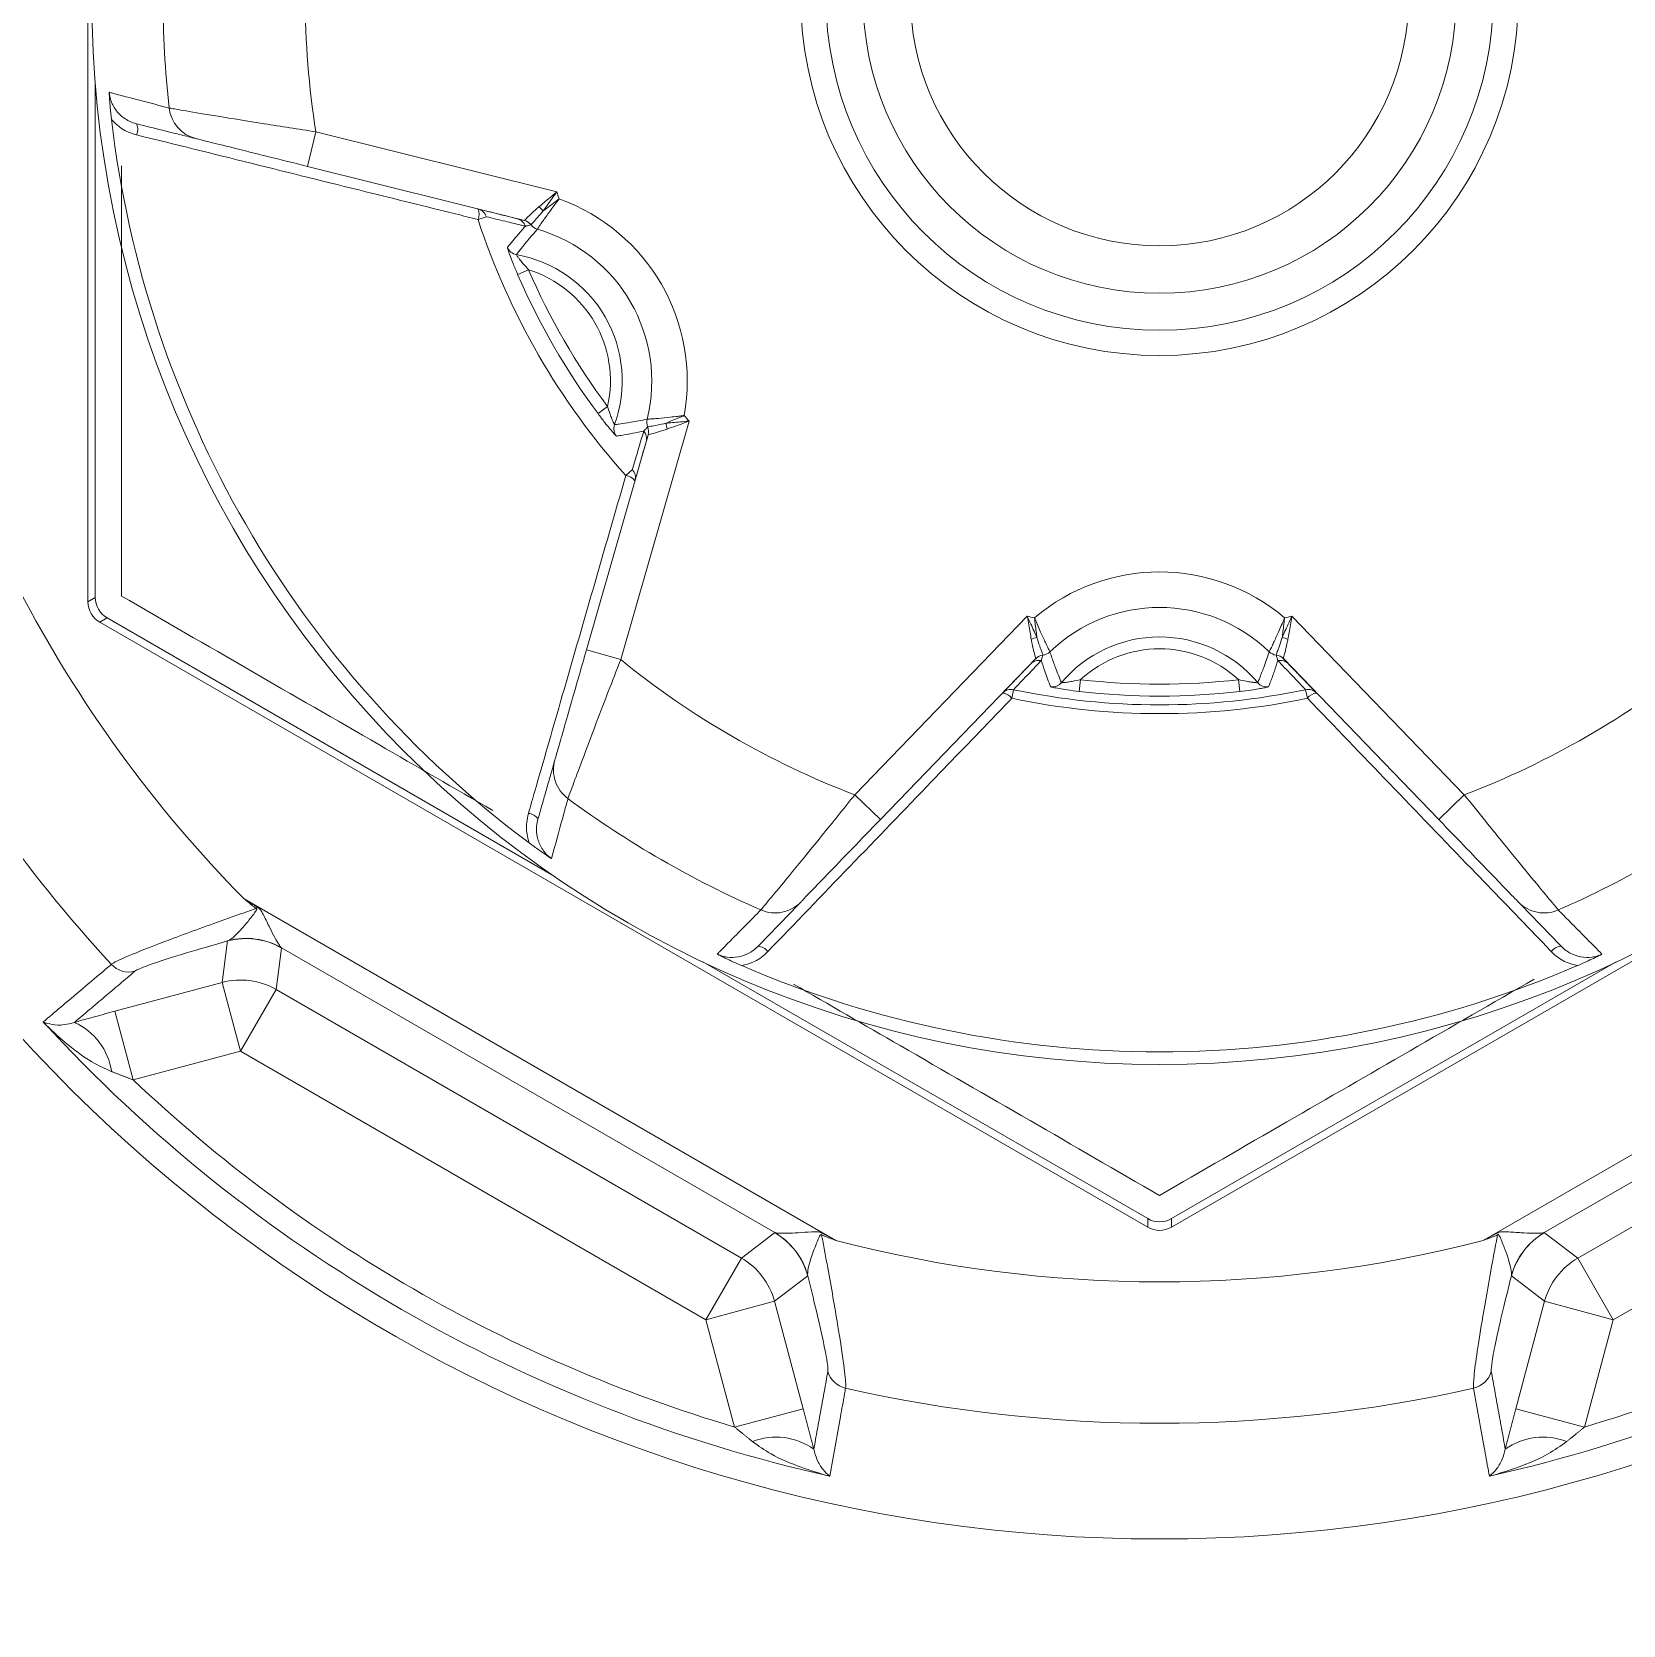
# Model space of a CAD drawing. Extents: x 16.7 to 113.1, y 4.5 to 84.5.
# Drawn here: x 106.497 to 107.168, y 34.52 to 35.192 of the extents above; entities that cross this region are included whole.
import ezdxf

# ---------------------------------------------------------------- set-up
doc = ezdxf.new("R2010")
doc.units = 0
doc.header["$MEASUREMENT"] = 0
doc.linetypes.add('SLD-SOLID', pattern=[0])
doc.layers.add('OBJECT', color=7, linetype='CONTINUOUS')

msp = doc.modelspace()

# ---------------------------------------------------------------- linework, layer by layer
at = {"layer": 'OBJECT', "linetype": 'SLD-SOLID', "lineweight": 15}
for p, q in [((106.52105, 35.46146), (106.52105, 34.9515)), ((106.52419, 35.16977), (106.52419, 34.95331)), ((106.61718, 35.14951), (106.61355, 35.13496)), ((106.61718, 35.14951), (106.71868, 35.12421)), ((106.705, 35.11216), (106.61355, 35.13496)), ((106.689, 35.11373), (106.68548, 35.11258)), ((106.70677, 35.09138), (106.70219, 35.0894)), ((106.73605, 35.03076), (106.74006, 35.03373)), ((106.77444, 35.02763), (106.7456, 34.92708)), ((106.73118, 34.93122), (106.75716, 35.02181)), ((106.75052, 35.00717), (106.74777, 35.00469)), ((106.52105, 34.9515), (106.52419, 34.95331)), ((106.52919, 34.94465), (106.52605, 34.94284)), ((106.52919, 34.94465), (106.71665, 34.83642)), ((106.84427, 34.87012), (106.91694, 34.94536)), ((107.02845, 34.94536), (107.10111, 34.87012)), ((106.52605, 34.94284), (106.96769, 34.68786)), ((106.97769, 34.68786), (107.41934, 34.94284)), ((106.7456, 34.92708), (106.73118, 34.93122)), ((106.92053, 34.92749), (106.85506, 34.8597)), ((107.09032, 34.8597), (107.02486, 34.92749)), ((106.93941, 34.91864), (106.93884, 34.91367)), ((107.00655, 34.91367), (107.00598, 34.91864)), ((106.91117, 34.91442), (106.91041, 34.9108)), ((107.03422, 34.91442), (107.03498, 34.9108)), ((106.84427, 34.87012), (106.85506, 34.8597)), ((107.10111, 34.87012), (107.09032, 34.8597)), ((106.58689, 34.82628), (106.83633, 34.68226)), ((107.10906, 34.68226), (107.3585, 34.82628)), ((106.59192, 34.8222), (106.59241, 34.82289)), ((106.57766, 34.79105), (106.57996, 34.80852)), ((106.6027, 34.80552), (106.6004, 34.78806)), ((106.81056, 34.68561), (106.60267, 34.80563)), ((107.34271, 34.80563), (107.13483, 34.68561)), ((106.78024, 34.79971), (106.96769, 34.69148)), ((106.97769, 34.69148), (107.16515, 34.79971)), ((106.53239, 34.77892), (106.57766, 34.79105)), ((106.57766, 34.79105), (106.58542, 34.76211)), ((106.6004, 34.78806), (106.58542, 34.76211)), ((106.79648, 34.67485), (106.6004, 34.78806)), ((107.34499, 34.78806), (107.14891, 34.67485)), ((106.53239, 34.77892), (106.54015, 34.74998)), ((106.58542, 34.76211), (106.54015, 34.74998)), ((106.58542, 34.76211), (106.7815, 34.64891)), ((107.16389, 34.64891), (107.35997, 34.76211)), ((106.96769, 34.68786), (106.96769, 34.69148)), ((106.97769, 34.69148), (106.97769, 34.68786)), ((106.79648, 34.67485), (106.81045, 34.68557)), ((106.83063, 34.68535), (106.83029, 34.68458)), ((107.1151, 34.68458), (107.11475, 34.68535)), ((107.13493, 34.68557), (107.14891, 34.67485)), ((106.7815, 34.64891), (106.79648, 34.67485)), ((107.14891, 34.67485), (107.16389, 34.64891)), ((106.82441, 34.66738), (106.81044, 34.65666)), ((107.13495, 34.65666), (107.12097, 34.66738)), ((106.7815, 34.64891), (106.81044, 34.65666)), ((106.81044, 34.65666), (106.82257, 34.61139)), ((107.12282, 34.61139), (107.13495, 34.65666)), ((107.13495, 34.65666), (107.16389, 34.64891)), ((106.79363, 34.60364), (106.7815, 34.64891)), ((107.16389, 34.64891), (107.15176, 34.60364)), ((106.79363, 34.60364), (106.82257, 34.61139)), ((107.12282, 34.61139), (107.15176, 34.60364))]:
    msp.add_line(p, q, dxfattribs=at)
for radius in [0.45, 0.15121, 0.14061, 0.125, 0.105]:
    msp.add_circle((106.97269, 35.20648), radius, dxfattribs=at)
for centre, radius, start, end in [((106.97269, 35.20648), 0.36005, 170.89628, 189.10372), ((106.97269, 35.20648), 0.41996, 173.58269, 186.41731), ((106.57025, 35.16119), 0.01498, 186.32893, 255.97529), ((106.97269, 35.20648), 0.44471, 186.67677, 233.32323), ((106.53656, 35.1505), 0.00554, 335.9088, 25.87507), ((106.97269, 35.20648), 0.26701, 197.94654, 198.61696), ((106.69219, 35.04453), 0.08148, 349.70358, 70.29642), ((106.68425, 35.11218), 0.00499, 18.04936, 75.99163), ((106.68037, 35.11478), 0.00556, 336.67709, 23.8488), ((106.97269, 35.20648), 0.30217, 198.10411, 221.89589), ((106.70078, 35.10806), 0.00499, 19.84093, 75.99198), ((106.70379, 35.10732), 0.00499, 36.30136, 75.99363), ((106.70381, 35.10731), 0.005, 36.54309, 75.96465), ((106.70521, 35.10956), 0.0102, 40.46931, 54.7023), ((106.97269, 35.20648), 0.54166, 190.32335, 224.58105), ((106.71185, 35.11327), 0.005, 216.5337, 253.9965), ((106.69219, 35.04453), 0.06649, 345.96574, 74.03426), ((106.70253, 35.10269), 0.005, 201.05787, 259.87833), ((106.69219, 35.04453), 0.05407, 340.07984, 79.92016), ((106.97269, 35.20648), 0.29476, 203.40402, 216.59598), ((106.69219, 35.04453), 0.04907, 347.29364, 72.70636), ((106.97269, 35.20648), 0.28976, 203.40402, 216.59598), ((106.97269, 35.20648), 0.60122, 192.03022, 222.71448), ((106.74773, 35.0244), 0.005, 160.12167, 218.94213), ((106.76155, 35.02719), 0.005, 166.0035, 203.4663), ((106.75237, 35.02318), 0.00499, 344.00637, 23.69864), ((106.75237, 35.02321), 0.005, 344.03535, 23.45691), ((106.75501, 35.02329), 0.0102, 5.2977, 19.53069), ((106.97269, 35.20648), 0.26701, 221.38304, 222.05346), ((106.75151, 35.02021), 0.00499, 344.00802, 40.15907), ((106.74712, 34.99917), 0.00556, 36.1512, 83.32291), ((106.74681, 35.00383), 0.00499, 344.00837, 41.95064), ((106.97269, 34.88258), 0.08148, 49.70358, 130.29642), ((106.97269, 35.20648), 0.26701, 257.94654, 258.61696), ((106.97269, 34.88258), 0.06649, 45.96574, 134.03426), ((106.97269, 35.20648), 0.26701, 281.38304, 282.05346), ((106.97269, 35.20648), 0.65, 204.58225, 335.41775), ((106.92289, 34.92637), 0.0102, 100.46931, 114.7023), ((106.923, 34.93398), 0.005, 276.5337, 313.9965), ((106.97269, 34.88258), 0.05407, 40.07984, 139.92016), ((106.97269, 34.88258), 0.04907, 47.29364, 132.70636), ((107.02239, 34.93398), 0.005, 226.0035, 263.4663), ((107.0225, 34.92637), 0.0102, 65.2977, 79.53069), ((106.97269, 35.20648), 0.36005, 230.89628, 249.10372), ((106.92197, 34.92179), 0.00499, 79.84093, 135.99198), ((106.92412, 34.92402), 0.00499, 96.30136, 135.99363), ((106.92414, 34.92404), 0.005, 96.54309, 135.96465), ((107.02125, 34.92404), 0.005, 44.03535, 83.45691), ((107.02127, 34.92402), 0.00499, 44.00637, 83.69864), ((107.02342, 34.92179), 0.00499, 44.00802, 100.15907), ((106.97269, 35.20648), 0.36005, 290.89628, 309.10372), ((106.9275, 34.92062), 0.005, 261.05787, 319.87833), ((106.97269, 35.20648), 0.28976, 263.40402, 276.59598), ((107.01789, 34.92062), 0.005, 220.12167, 278.94213), ((106.91013, 34.90953), 0.00499, 78.04936, 135.99163), ((106.90595, 34.90747), 0.00556, 36.67709, 83.8488), ((106.97269, 35.20648), 0.30217, 258.10411, 281.89589), ((106.97269, 35.20648), 0.29847, 258.10411, 281.89589), ((106.97269, 35.20648), 0.29476, 263.40402, 276.59598), ((107.03525, 34.90953), 0.00499, 44.00837, 101.95064), ((107.03944, 34.90747), 0.00556, 96.1512, 143.32291), ((106.97269, 35.90648), 3.00679, 199.79908, 266.19749), ((106.73225, 34.8806), 0.01498, 164.02471, 233.67107), ((106.97269, 35.90648), 2.94719, 200.43682, 266.06634), ((106.97269, 35.20648), 0.41996, 233.58269, 246.41731), ((106.97269, 35.20648), 0.41996, 293.58269, 306.41731), ((106.70614, 34.85677), 0.00554, 34.12493, 84.0912), ((106.81069, 34.83531), 0.01498, 246.32893, 315.97529), ((107.1347, 34.83531), 0.01498, 224.02471, 293.67107), ((106.58771, 34.77949), 0.03004, 60.06722, 104.93278), ((106.58778, 34.77958), 0.03001, 60.2599, 104.63899), ((106.80311, 34.80078), 0.00554, 35.9088, 85.87507), ((107.14228, 34.80078), 0.00554, 94.12493, 144.0912), ((106.53832, 34.80542), 0.01, 222.58341, 284.55168), ((106.97269, 35.20648), 0.44471, 246.67677, 293.32323), ((106.58541, 34.76202), 0.03004, 60.06722, 104.93278), ((106.97269, 35.20648), 0.6388, 222.56667, 257.43333), ((106.50406, 34.74932), 0.02735, 8.62772, 65.51422), ((106.97269, 35.20648), 0.6388, 282.56667, 317.43333), ((106.97269, 35.20648), 0.62887, 226.54312, 253.45688), ((106.97269, 35.20648), 0.62887, 286.54312, 313.45688), ((106.7954, 34.65957), 0.03004, 15.06722, 59.93278), ((106.79544, 34.65969), 0.03001, 15.36101, 59.7401), ((106.97269, 35.20648), 0.54166, 255.41895, 284.58105), ((107.14999, 34.65957), 0.03004, 120.06722, 164.93278), ((107.14995, 34.65969), 0.03001, 120.2599, 164.63899), ((106.78143, 34.64885), 0.03004, 15.06722, 59.93278), ((107.16396, 34.64885), 0.03004, 120.06722, 164.93278), ((106.84255, 34.62977), 0.01, 195.44832, 257.41659), ((107.10284, 34.62977), 0.01, 282.58341, 344.55168), ((106.97269, 35.20648), 0.60122, 257.28552, 282.71448), ((106.8111, 34.57205), 0.02735, 54.48578, 111.37228), ((107.13429, 34.57205), 0.02735, 68.62772, 125.51422)]:
    msp.add_arc(centre, radius, start, end, dxfattribs=at)
for centre, major_axis in [((106.53105, 34.9515), (-0.00866, -0.005)), ((106.53419, 34.95331), (-0.00866, -0.005)), ((106.97269, 34.70014), (0, -0.01)), ((106.97269, 34.69652), (0, -0.01))]:
    msp.add_ellipse(centre, major_axis=major_axis, ratio=0.999949, start_param=5.759609, end_param=6.806762, dxfattribs=at)
for points, knots in [([(106.53001, 35.16617), (106.53048, 35.16605), (106.5331, 35.16536), (106.54153, 35.16316), (106.54953, 35.16107), (106.55536, 35.15954)], [0, 0, 0, 0, 0.056184, 0.311886, 1, 1, 1, 1]), ([(106.531, 35.15477), (106.53082, 35.15645), (106.53039, 35.16042), (106.53013, 35.16408), (106.53001, 35.16613), (106.53001, 35.16617)], [0, 0, 0, 0, 0.417944, 0.987082, 1, 1, 1, 1]), ([(106.53001, 35.16617), (106.53017, 35.16513), (106.53058, 35.16249), (106.53263, 35.15858), (106.53616, 35.15509), (106.53941, 35.15348), (106.54128, 35.15298), (106.54154, 35.15291)], [0, 0, 0, 0, 0.164481, 0.417753, 0.679386, 0.95477, 1, 1, 1, 1]), ([(106.55536, 35.15954), (106.55552, 35.15951), (106.55626, 35.15939), (106.56161, 35.15847), (106.57537, 35.15615), (106.59487, 35.15296), (106.60977, 35.15066), (106.61718, 35.14951)], [0, 0, 0, 0, 0.06206, 0.280895, 0.514816, 0.758819, 1, 1, 1, 1]), ([(106.54161, 35.14823), (106.54127, 35.14833), (106.53878, 35.14899), (106.53488, 35.15084), (106.53215, 35.15361), (106.531, 35.15477)], [0, 0, 0, 0, 0.086635, 0.616356, 1, 1, 1, 1]), ([(106.68548, 35.11258), (106.68232, 35.11336), (106.66655, 35.11726), (106.61852, 35.12915), (106.57379, 35.14025), (106.54161, 35.14823)], [0, 0, 0, 0, 0.065603, 0.328016, 1, 1, 1, 1]), ([(106.61355, 35.13496), (106.60792, 35.13636), (106.59665, 35.13917), (106.58185, 35.14286), (106.57138, 35.14547), (106.5673, 35.14649), (106.56674, 35.14663), (106.56662, 35.14666)], [0, 0, 0, 0, 0.244965, 0.490375, 0.723034, 0.938923, 1, 1, 1, 1]), ([(106.53519, 35.13525), (106.53519, 35.11687), (106.53519, 35.05596), (106.53519, 34.99586), (106.53519, 34.95389)], [0, 0, 0, 0, 0.301747, 1, 1, 1, 1]), ([(106.71966, 35.12124), (106.71962, 35.1212), (106.71958, 35.12114), (106.71952, 35.12106), (106.71942, 35.12093), (106.71918, 35.12062), (106.71868, 35.11996), (106.71761, 35.11855), (106.71558, 35.11582), (106.7135, 35.11289), (106.71177, 35.11038), (106.71074, 35.10885), (106.71056, 35.10858), (106.71048, 35.10846)], [0, 0, 0, 0, 0.007067, 0.008531, 0.013729, 0.028139, 0.057805, 0.119651, 0.255243, 0.503841, 0.641027, 0.838394, 1, 1, 1, 1]), ([(106.7111, 35.11788), (106.71183, 35.1185), (106.71416, 35.12046), (106.71681, 35.12267), (106.71863, 35.12417), (106.71868, 35.12421)], [0, 0, 0, 0, 0.306093, 0.981681, 1, 1, 1, 1]), ([(106.71868, 35.12421), (106.71864, 35.12416), (106.71727, 35.12224), (106.71527, 35.11943), (106.71352, 35.11695), (106.71297, 35.11618)], [0, 0, 0, 0, 0.018348, 0.69417, 1, 1, 1, 1]), ([(106.71297, 35.11618), (106.71362, 35.11668), (106.715, 35.11775), (106.71692, 35.1192), (106.71834, 35.12026), (106.71901, 35.12076), (106.71933, 35.121), (106.71947, 35.1211), (106.71956, 35.12117), (106.71961, 35.12121), (106.71966, 35.12124)], [0, 0, 0, 0, 0.315172, 0.674072, 0.841266, 0.92242, 0.962073, 0.977142, 0.981068, 1, 1, 1, 1]), ([(106.70548, 35.10976), (106.70534, 35.10979), (106.70467, 35.10995), (106.70183, 35.11064), (106.69645, 35.11193), (106.69166, 35.11309), (106.689, 35.11373)], [0, 0, 0, 0, 0.024416, 0.122079, 0.512732, 1, 1, 1, 1]), ([(106.70199, 35.11291), (106.70212, 35.11288), (106.70297, 35.11267), (106.70406, 35.11239), (106.705, 35.11216)], [0, 0, 0, 0, 0.150177, 1, 1, 1, 1]), ([(106.70503, 35.11216), (106.70519, 35.11233), (106.70551, 35.11266), (106.70747, 35.11462), (106.70954, 35.11655), (106.71089, 35.1177), (106.7111, 35.11788)], [0, 0, 0, 0, 0.3024, 0.609801, 0.937989, 1, 1, 1, 1]), ([(106.71297, 35.11618), (106.71279, 35.11598), (106.71164, 35.11475), (106.70988, 35.11274), (106.70824, 35.11078), (106.70797, 35.11045), (106.70783, 35.11029)], [0, 0, 0, 0, 0.061214, 0.387729, 0.695884, 1, 1, 1, 1]), ([(106.69786, 35.10089), (106.69936, 35.1027), (106.70186, 35.10572), (106.70444, 35.1086), (106.70548, 35.10976)], [0, 0, 0, 0, 0.598184, 1, 1, 1, 1]), ([(106.71048, 35.10846), (106.71001, 35.10793), (106.70847, 35.10618), (106.70549, 35.10267), (106.70306, 35.09957), (106.70165, 35.09776)], [0, 0, 0, 0, 0.153014, 0.506934, 1, 1, 1, 1]), ([(106.70781, 35.11027), (106.70711, 35.11014), (106.70628, 35.10998), (106.70558, 35.10979), (106.70548, 35.10976)], [0, 0, 0, 0, 0.8498016, 1, 1, 1, 1]), ([(106.69786, 35.10089), (106.69786, 35.10087), (106.69784, 35.10078), (106.69809, 35.09986), (106.69893, 35.09744), (106.70033, 35.09379), (106.70151, 35.09099), (106.70219, 35.0894)], [0, 0, 0, 0, 0.0568033, 0.2491619, 0.4753386, 0.7014057, 1, 1, 1, 1]), ([(106.70677, 35.09138), (106.70596, 35.09229), (106.70459, 35.0938), (106.70309, 35.09566), (106.70233, 35.09667), (106.70191, 35.09727), (106.70171, 35.09758), (106.70164, 35.09773), (106.70165, 35.09775), (106.70165, 35.09776)], [0, 0, 0, 0, 0.34673, 0.581129, 0.720204, 0.790705, 0.905611, 0.953256, 1, 1, 1, 1]), ([(106.74302, 35.02611), (106.74299, 35.02614), (106.74294, 35.02617), (106.74275, 35.02653), (106.74243, 35.0272), (106.74181, 35.02867), (106.74098, 35.03089), (106.7404, 35.03267), (106.74006, 35.03373)], [0, 0, 0, 0, 0.118661, 0.142604, 0.293282, 0.465512, 0.680632, 1, 1, 1, 1]), ([(106.73605, 35.03076), (106.737, 35.02949), (106.73866, 35.02729), (106.74085, 35.02457), (106.74242, 35.02271), (106.74352, 35.02148), (106.74373, 35.02133), (106.74384, 35.02126)], [0, 0, 0, 0, 0.273331, 0.47686, 0.65651, 0.828448, 1, 1, 1, 1]), ([(106.74302, 35.02611), (106.74366, 35.02619), (106.74594, 35.0265), (106.75052, 35.02721), (106.75441, 35.02796), (106.75669, 35.0284)], [0, 0, 0, 0, 0.139147, 0.493066, 1, 1, 1, 1]), ([(106.75532, 35.02343), (106.7554, 35.0235), (106.75579, 35.02389), (106.75632, 35.02445), (106.75679, 35.02502), (106.75693, 35.02519)], [0, 0, 0, 0, 0.149392, 0.746961, 1, 1, 1, 1]), ([(106.75669, 35.0284), (106.75684, 35.02841), (106.75716, 35.02843), (106.75901, 35.02856), (106.76205, 35.0288), (106.76563, 35.02915), (106.769, 35.02954), (106.77076, 35.02976), (106.77158, 35.02986), (106.77196, 35.02991), (106.77213, 35.02993), (106.77223, 35.02995), (106.7723, 35.02996), (106.77236, 35.02996)], [0, 0, 0, 0, 0.161606, 0.358973, 0.496159, 0.744757, 0.880349, 0.942195, 0.971861, 0.986271, 0.991469, 0.992933, 1, 1, 1, 1]), ([(106.75696, 35.0252), (106.75717, 35.02524), (106.75759, 35.0253), (106.76011, 35.02575), (106.76272, 35.02627), (106.76437, 35.02664), (106.76463, 35.0267)], [0, 0, 0, 0, 0.303836, 0.61198, 0.938473, 1, 1, 1, 1]), ([(106.77236, 35.02996), (106.77231, 35.02994), (106.77224, 35.02992), (106.77214, 35.02987), (106.77198, 35.0298), (106.77162, 35.02964), (106.77085, 35.02931), (106.76922, 35.02862), (106.767, 35.02768), (106.76538, 35.02701), (106.76463, 35.0267)], [0, 0, 0, 0, 0.018932, 0.022858, 0.037927, 0.07758, 0.158734, 0.325928, 0.684828, 1, 1, 1, 1]), ([(106.76463, 35.0267), (106.76557, 35.02679), (106.7686, 35.02707), (106.77203, 35.0274), (106.77437, 35.02763), (106.77444, 35.02763)], [0, 0, 0, 0, 0.30583, 0.981652, 1, 1, 1, 1]), ([(106.77444, 35.02763), (106.77438, 35.02761), (106.77217, 35.02679), (106.76893, 35.02559), (106.76606, 35.02456), (106.76517, 35.02423)], [0, 0, 0, 0, 0.018319, 0.693907, 1, 1, 1, 1]), ([(106.75532, 35.02343), (106.7538, 35.02311), (106.75065, 35.02245), (106.74681, 35.02175), (106.74449, 35.02137), (106.74384, 35.02126)], [0, 0, 0, 0, 0.401816, 0.831187, 1, 1, 1, 1]), ([(106.75052, 35.00717), (106.75056, 35.0073), (106.75076, 35.00795), (106.75157, 35.01071), (106.75312, 35.01598), (106.75454, 35.02077), (106.75532, 35.02343)], [0, 0, 0, 0, 0.024416, 0.122079, 0.512732, 1, 1, 1, 1]), ([(106.75716, 35.02181), (106.75705, 35.02144), (106.75673, 35.02029), (106.75648, 35.01942), (106.75631, 35.01883)], [0, 0, 0, 0, 0.323173, 1, 1, 1, 1]), ([(106.76517, 35.02423), (106.7649, 35.02414), (106.76323, 35.02355), (106.76053, 35.02272), (106.75786, 35.022), (106.7574, 35.02189), (106.75718, 35.02183)], [0, 0, 0, 0, 0.062329, 0.390489, 0.697879, 1, 1, 1, 1]), ([(106.70671, 34.86228), (106.70761, 34.86539), (106.71208, 34.88093), (106.72573, 34.92833), (106.73855, 34.97275), (106.74777, 35.00469)], [0, 0, 0, 0, 0.065603, 0.328016, 1, 1, 1, 1]), ([(106.53519, 34.95389), (106.57124, 34.93308), (106.62309, 34.90314), (106.67565, 34.8728), (106.69167, 34.86355)], [0, 0, 0, 0, 0.695136, 1, 1, 1, 1]), ([(106.91862, 34.93564), (106.91846, 34.93657), (106.91792, 34.93957), (106.91734, 34.94297), (106.91695, 34.9453), (106.91694, 34.94536)], [0, 0, 0, 0, 0.306093, 0.981681, 1, 1, 1, 1]), ([(106.91694, 34.94536), (106.91696, 34.9453), (106.91794, 34.94316), (106.91937, 34.94002), (106.92064, 34.93726), (106.92103, 34.9364)], [0, 0, 0, 0, 0.018348, 0.69417, 1, 1, 1, 1]), ([(106.91999, 34.94473), (106.92002, 34.94467), (106.92004, 34.94461), (106.92008, 34.94451), (106.92015, 34.94436), (106.92029, 34.944), (106.92061, 34.94324), (106.9213, 34.9416), (106.92265, 34.93849), (106.92415, 34.93522), (106.92545, 34.93246), (106.92627, 34.9308), (106.92641, 34.93051), (106.92648, 34.93038)], [0, 0, 0, 0, 0.007067, 0.008531, 0.013729, 0.028139, 0.057805, 0.119651, 0.255243, 0.503841, 0.641027, 0.838394, 1, 1, 1, 1]), ([(106.92103, 34.9364), (106.92093, 34.93721), (106.92069, 34.93895), (106.92039, 34.94134), (106.92018, 34.94309), (106.92009, 34.94393), (106.92004, 34.94432), (106.92002, 34.94449), (106.92001, 34.9446), (106.92, 34.94467), (106.91999, 34.94473)], [0, 0, 0, 0, 0.315172, 0.674072, 0.841266, 0.92242, 0.962073, 0.977142, 0.981068, 1, 1, 1, 1]), ([(107.01891, 34.93038), (107.01898, 34.93051), (107.01912, 34.9308), (107.01993, 34.93246), (107.02124, 34.93522), (107.02273, 34.93849), (107.02408, 34.9416), (107.02477, 34.94324), (107.02509, 34.944), (107.02524, 34.94436), (107.0253, 34.94451), (107.02534, 34.94461), (107.02537, 34.94467), (107.02539, 34.94473)], [0, 0, 0, 0, 0.161606, 0.358973, 0.496159, 0.744757, 0.880349, 0.942195, 0.971861, 0.986271, 0.991469, 0.992933, 1, 1, 1, 1]), ([(107.02435, 34.9364), (107.02475, 34.93726), (107.02602, 34.94002), (107.02745, 34.94316), (107.02843, 34.9453), (107.02845, 34.94536)], [0, 0, 0, 0, 0.30583, 0.981652, 1, 1, 1, 1]), ([(107.02539, 34.94473), (107.02539, 34.94467), (107.02538, 34.9446), (107.02537, 34.94449), (107.02535, 34.94432), (107.0253, 34.94393), (107.0252, 34.94309), (107.02499, 34.94134), (107.02469, 34.93895), (107.02446, 34.93721), (107.02435, 34.9364)], [0, 0, 0, 0, 0.018932, 0.022858, 0.037927, 0.07758, 0.158734, 0.325928, 0.684828, 1, 1, 1, 1]), ([(107.02845, 34.94536), (107.02844, 34.9453), (107.02805, 34.94297), (107.02747, 34.93957), (107.02693, 34.93657), (107.02676, 34.93564)], [0, 0, 0, 0, 0.018319, 0.693907, 1, 1, 1, 1]), ([(106.71785, 34.88472), (106.71806, 34.88545), (106.71848, 34.8869), (106.72075, 34.89483), (106.724, 34.90614), (106.72766, 34.91892), (106.73015, 34.9276), (106.73118, 34.93122)], [0, 0, 0, 0, 0.204174, 0.408136, 0.617898, 0.840881, 1, 1, 1, 1]), ([(106.92054, 34.92752), (106.92048, 34.92774), (106.92035, 34.92819), (106.91964, 34.93086), (106.919, 34.93362), (106.91868, 34.93536), (106.91862, 34.93564)], [0, 0, 0, 0, 0.3024001, 0.6098015, 0.9379888, 1, 1, 1, 1]), ([(106.92103, 34.9364), (106.92111, 34.93615), (106.92161, 34.93453), (106.92247, 34.93201), (106.92334, 34.92961), (106.92349, 34.92921), (106.92357, 34.92901)], [0, 0, 0, 0, 0.061214, 0.387729, 0.695884, 1, 1, 1, 1]), ([(106.92648, 34.93038), (106.9267, 34.92971), (106.92745, 34.92751), (106.92899, 34.92317), (106.93047, 34.91952), (106.93132, 34.91739)], [0, 0, 0, 0, 0.153014, 0.506934, 1, 1, 1, 1]), ([(107.01407, 34.91739), (107.01431, 34.91799), (107.01519, 34.92011), (107.01686, 34.92444), (107.01815, 34.92818), (107.01891, 34.93038)], [0, 0, 0, 0, 0.139147, 0.493066, 1, 1, 1, 1]), ([(107.02182, 34.92901), (107.02189, 34.92921), (107.02204, 34.92961), (107.02292, 34.93201), (107.02378, 34.93453), (107.02427, 34.93614), (107.02435, 34.9364)], [0, 0, 0, 0, 0.303836, 0.61198, 0.938473, 1, 1, 1, 1]), ([(107.02676, 34.93564), (107.02671, 34.93536), (107.02639, 34.93362), (107.02575, 34.93086), (107.02504, 34.92819), (107.02491, 34.92774), (107.02484, 34.92752)], [0, 0, 0, 0, 0.062329, 0.390489, 0.697879, 1, 1, 1, 1]), ([(106.7456, 34.92708), (106.74384, 34.92256), (106.7396, 34.91166), (106.73347, 34.89557), (106.72811, 34.88129), (106.72439, 34.87129), (106.72372, 34.86945), (106.72338, 34.86853)], [0, 0, 0, 0, 0.156463, 0.377207, 0.586936, 0.792743, 1, 1, 1, 1]), ([(106.92285, 34.9267), (106.92275, 34.9266), (106.92227, 34.9261), (106.92026, 34.92398), (106.91645, 34.91997), (106.91305, 34.9164), (106.91117, 34.91442)], [0, 0, 0, 0, 0.024416, 0.122079, 0.512732, 1, 1, 1, 1]), ([(106.91838, 34.92526), (106.91847, 34.92535), (106.91908, 34.92598), (106.91986, 34.9268), (106.92053, 34.92749)], [0, 0, 0, 0, 0.150177, 1, 1, 1, 1]), ([(106.92357, 34.92898), (106.92333, 34.92831), (106.92306, 34.92751), (106.92288, 34.92681), (106.92285, 34.9267)], [0, 0, 0, 0, 0.849802, 1, 1, 1, 1]), ([(106.92672, 34.91567), (106.9259, 34.91787), (106.92454, 34.92155), (106.92333, 34.92523), (106.92285, 34.9267)], [0, 0, 0, 0, 0.5981841, 1, 1, 1, 1]), ([(107.02254, 34.9267), (107.02205, 34.92523), (107.02105, 34.92217), (107.01974, 34.91849), (107.0189, 34.91629), (107.01867, 34.91567)], [0, 0, 0, 0, 0.401816, 0.831187, 1, 1, 1, 1]), ([(107.02254, 34.9267), (107.02251, 34.92681), (107.02237, 34.92734), (107.02215, 34.92808), (107.02189, 34.92877), (107.02182, 34.92898)], [0, 0, 0, 0, 0.149392, 0.746961, 1, 1, 1, 1]), ([(107.03422, 34.91442), (107.03412, 34.91452), (107.03365, 34.91501), (107.03167, 34.9171), (107.02789, 34.92107), (107.02445, 34.92469), (107.02254, 34.9267)], [0, 0, 0, 0, 0.024416, 0.122079, 0.512732, 1, 1, 1, 1]), ([(107.02486, 34.92749), (107.02513, 34.92721), (107.02596, 34.92635), (107.02658, 34.9257), (107.02701, 34.92526)], [0, 0, 0, 0, 0.3231728, 1, 1, 1, 1]), ([(106.93941, 34.91864), (106.93822, 34.91839), (106.93623, 34.91796), (106.93386, 34.91759), (106.93261, 34.91743), (106.93188, 34.91737), (106.93151, 34.91736), (106.93134, 34.91737), (106.93133, 34.91738), (106.93132, 34.91739)], [0, 0, 0, 0, 0.34673, 0.581129, 0.720204, 0.790705, 0.905611, 0.953256, 1, 1, 1, 1]), ([(107.01407, 34.91739), (107.01402, 34.91738), (107.01397, 34.91736), (107.01356, 34.91737), (107.01282, 34.91742), (107.01124, 34.91763), (107.0089, 34.91801), (107.00707, 34.9184), (107.00598, 34.91864)], [0, 0, 0, 0, 0.118661, 0.142604, 0.293282, 0.465512, 0.680632, 1, 1, 1, 1]), ([(106.91041, 34.9108), (106.90815, 34.90845), (106.89689, 34.89674), (106.86258, 34.8611), (106.8306, 34.8279), (106.8076, 34.80403)], [0, 0, 0, 0, 0.065603, 0.328016, 1, 1, 1, 1]), ([(106.92672, 34.91567), (106.92673, 34.91566), (106.92681, 34.9156), (106.92773, 34.91536), (106.93024, 34.91488), (106.93411, 34.91426), (106.93712, 34.91389), (106.93884, 34.91367)], [0, 0, 0, 0, 0.056803, 0.249162, 0.475339, 0.701406, 1, 1, 1, 1]), ([(107.00655, 34.91367), (107.00812, 34.91387), (107.01086, 34.9142), (107.01431, 34.91474), (107.01671, 34.91517), (107.01832, 34.91551), (107.01855, 34.91562), (107.01867, 34.91567)], [0, 0, 0, 0, 0.273331, 0.47686, 0.65651, 0.828448, 1, 1, 1, 1]), ([(107.13779, 34.80403), (107.13555, 34.80636), (107.12432, 34.81801), (107.0901, 34.85353), (107.05804, 34.88684), (107.03498, 34.9108)], [0, 0, 0, 0, 0.0656031, 0.3280158, 1, 1, 1, 1]), ([(106.80468, 34.82159), (106.80478, 34.82172), (106.80526, 34.82229), (106.80873, 34.82647), (106.81762, 34.83723), (106.83013, 34.85251), (106.83958, 34.86427), (106.84427, 34.87012)], [0, 0, 0, 0, 0.06206, 0.280895, 0.514816, 0.758819, 1, 1, 1, 1]), ([(107.10111, 34.87012), (107.10415, 34.86633), (107.11147, 34.8572), (107.12234, 34.84385), (107.13202, 34.83207), (107.13883, 34.82385), (107.14008, 34.82235), (107.14071, 34.82159)], [0, 0, 0, 0, 0.156463, 0.377207, 0.586936, 0.792743, 1, 1, 1, 1]), ([(106.72338, 34.86853), (106.72323, 34.86799), (106.72249, 34.86528), (106.72017, 34.85684), (106.71801, 34.84897), (106.71644, 34.84326)], [0, 0, 0, 0, 0.063926, 0.319628, 1, 1, 1, 1]), ([(106.70707, 34.84981), (106.70686, 34.85049), (106.70598, 34.85326), (106.70565, 34.85759), (106.70642, 34.86099), (106.70671, 34.86228)], [0, 0, 0, 0, 0.165835, 0.685376, 1, 1, 1, 1]), ([(106.71073, 34.85987), (106.71051, 34.85891), (106.70993, 34.85635), (106.71028, 34.85202), (106.71215, 34.84745), (106.71456, 34.84465), (106.71615, 34.84347), (106.71644, 34.84326)], [0, 0, 0, 0, 0.164094, 0.4332359, 0.6904346, 0.9425681, 1, 1, 1, 1]), ([(106.85506, 34.8597), (106.85103, 34.85552), (106.84296, 34.84716), (106.83236, 34.83619), (106.82487, 34.82843), (106.82195, 34.8254), (106.82155, 34.82499), (106.82146, 34.8249)], [0, 0, 0, 0, 0.244965, 0.490375, 0.723034, 0.938923, 1, 1, 1, 1]), ([(107.12393, 34.8249), (107.1234, 34.82544), (107.12235, 34.82653), (107.11662, 34.83246), (107.10844, 34.84093), (107.09921, 34.85049), (107.09294, 34.85699), (107.09032, 34.8597)], [0, 0, 0, 0, 0.204174, 0.408136, 0.617898, 0.840881, 1, 1, 1, 1]), ([(106.71644, 34.84326), (106.7164, 34.84328), (106.7147, 34.84441), (106.71165, 34.84646), (106.70843, 34.84882), (106.70707, 34.84981)], [0, 0, 0, 0, 0.012918, 0.582056, 1, 1, 1, 1]), ([(106.59192, 34.8222), (106.59061, 34.82326), (106.58893, 34.82461), (106.58726, 34.82598), (106.58689, 34.82628)], [0, 0, 0, 0, 0.779301, 1, 1, 1, 1]), ([(106.58689, 34.82628), (106.58722, 34.82607), (106.58906, 34.82494), (106.5909, 34.82382), (106.59241, 34.82289)], [0, 0, 0, 0, 0.179085, 1, 1, 1, 1]), ([(106.53095, 34.79865), (106.53125, 34.79886), (106.53245, 34.79971), (106.53931, 34.8028), (106.55563, 34.80917), (106.57463, 34.8161), (106.58726, 34.82057), (106.59168, 34.82212), (106.59192, 34.8222)], [0, 0, 0, 0, 0.076209, 0.301716, 0.561175, 0.84648, 0.991698, 1, 1, 1, 1]), ([(106.5802, 34.80861), (106.58085, 34.80901), (106.58221, 34.80985), (106.58481, 34.81243), (106.58777, 34.8158), (106.59015, 34.81873), (106.59156, 34.82064), (106.59196, 34.82125), (106.59216, 34.82161), (106.59223, 34.82183), (106.59224, 34.82195), (106.59222, 34.82205), (106.59217, 34.82211), (106.59208, 34.82217), (106.59199, 34.82219), (106.59193, 34.8222), (106.59192, 34.8222)], [0, 0, 0, 0, 0.195249, 0.405042, 0.63115, 0.87102, 0.919811, 0.950317, 0.968702, 0.975002, 0.981359, 0.984371, 0.988053, 0.991379, 0.998345, 1, 1, 1, 1]), ([(106.59241, 34.82289), (106.59254, 34.82281), (106.59279, 34.82265), (106.59324, 34.82228), (106.59368, 34.82178), (106.59414, 34.82111), (106.59463, 34.82028), (106.59588, 34.8179), (106.59762, 34.81426), (106.59976, 34.81008), (106.60138, 34.80727), (106.6023, 34.80598), (106.6026, 34.8057), (106.60267, 34.80563)], [0, 0, 0, 0, 0.018769, 0.038235, 0.073788, 0.102194, 0.141005, 0.196489, 0.443992, 0.659494, 0.842806, 0.961684, 1, 1, 1, 1]), ([(106.78626, 34.80295), (106.7866, 34.80329), (106.78851, 34.80523), (106.79463, 34.81143), (106.80044, 34.8173), (106.80468, 34.82159)], [0, 0, 0, 0, 0.056184, 0.311886, 1, 1, 1, 1]), ([(107.14071, 34.82159), (107.1411, 34.82119), (107.14307, 34.8192), (107.14923, 34.81297), (107.15496, 34.80717), (107.15913, 34.80295)], [0, 0, 0, 0, 0.063926, 0.319628, 1, 1, 1, 1]), ([(106.57996, 34.80852), (106.57395, 34.80679), (106.56174, 34.8033), (106.54813, 34.79893), (106.5421, 34.79659), (106.54109, 34.79591), (106.54083, 34.79573)], [0, 0, 0, 0, 0.311592, 0.631944, 0.907257, 1, 1, 1, 1]), ([(106.78626, 34.80295), (106.78724, 34.80257), (106.78974, 34.8016), (106.79414, 34.80142), (106.79894, 34.80274), (106.80195, 34.80475), (106.80331, 34.80611), (106.80351, 34.80631)], [0, 0, 0, 0, 0.164481, 0.417753, 0.679386, 0.95477, 1, 1, 1, 1]), ([(106.79662, 34.79811), (106.79508, 34.79879), (106.79143, 34.8004), (106.78813, 34.80201), (106.7863, 34.80293), (106.78626, 34.80295)], [0, 0, 0, 0, 0.417944, 0.987082, 1, 1, 1, 1]), ([(106.8076, 34.80403), (106.80734, 34.80378), (106.80552, 34.80196), (106.80197, 34.79951), (106.79821, 34.79852), (106.79662, 34.79811)], [0, 0, 0, 0, 0.086635, 0.616356, 1, 1, 1, 1]), ([(107.14876, 34.79811), (107.14718, 34.79852), (107.14342, 34.79951), (107.13986, 34.80196), (107.13805, 34.80378), (107.13779, 34.80403)], [0, 0, 0, 0, 0.383644, 0.913365, 1, 1, 1, 1]), ([(107.14188, 34.80631), (107.14207, 34.80611), (107.14344, 34.80475), (107.14645, 34.80274), (107.15125, 34.80142), (107.15565, 34.8016), (107.15815, 34.80257), (107.15913, 34.80295)], [0, 0, 0, 0, 0.0452301, 0.3206142, 0.5822468, 0.8355187, 1, 1, 1, 1]), ([(107.15913, 34.80295), (107.15909, 34.80293), (107.15726, 34.80201), (107.15395, 34.8004), (107.15031, 34.79879), (107.14876, 34.79811)], [0, 0, 0, 0, 0.012918, 0.582056, 1, 1, 1, 1]), ([(106.50222, 34.77437), (106.50284, 34.77489), (106.50595, 34.77751), (106.51553, 34.78561), (106.52448, 34.79318), (106.53095, 34.79865)], [0, 0, 0, 0, 0.064852, 0.324258, 1, 1, 1, 1]), ([(106.81849, 34.79033), (106.83345, 34.78169), (106.88524, 34.75179), (106.93635, 34.72228), (106.97269, 34.7013)], [0, 0, 0, 0, 0.288885, 1, 1, 1, 1]), ([(106.97269, 34.7013), (106.99054, 34.7116), (107.04269, 34.74171), (107.09566, 34.77229), (107.13049, 34.7924)], [0, 0, 0, 0, 0.342335, 1, 1, 1, 1]), ([(106.50222, 34.77437), (106.50225, 34.77436), (106.50338, 34.77389), (106.50606, 34.77321), (106.5102, 34.77285), (106.51392, 34.77382), (106.51539, 34.7742)], [0, 0, 0, 0, 0.007057, 0.3586, 0.74584, 1, 1, 1, 1]), ([(106.53109, 34.75342), (106.52826, 34.75474), (106.52119, 34.75804), (106.51173, 34.76534), (106.50523, 34.77129), (106.50228, 34.77431), (106.50222, 34.77437)], [0, 0, 0, 0, 0.259143, 0.645711, 0.993122, 1, 1, 1, 1]), ([(106.81056, 34.68561), (106.81072, 34.68556), (106.81114, 34.68545), (106.81275, 34.68531), (106.81587, 34.68531), (106.82056, 34.68555), (106.82458, 34.68586), (106.82727, 34.68596), (106.82823, 34.68596), (106.82904, 34.6859), (106.82969, 34.68576), (106.83023, 34.68556), (106.8305, 34.68542), (106.83063, 34.68535)], [0, 0, 0, 0, 0.058744, 0.157331, 0.340613, 0.556081, 0.803543, 0.859018, 0.897822, 0.926224, 0.961771, 0.981235, 1, 1, 1, 1]), ([(106.83029, 34.68458), (106.83026, 34.68462), (106.83021, 34.68468), (106.83012, 34.68474), (106.83003, 34.68476), (106.82995, 34.68475), (106.82983, 34.68469), (106.82954, 34.68437), (106.82883, 34.6829), (106.82734, 34.67921), (106.82554, 34.67419), (106.82441, 34.6699), (106.82438, 34.66825), (106.82438, 34.66764)], [0, 0, 0, 0, 0.006251, 0.010873, 0.014164, 0.017464, 0.021803, 0.032032, 0.073944, 0.240397, 0.569572, 0.838891, 1, 1, 1, 1]), ([(106.83029, 34.68458), (106.83033, 34.68433), (106.8312, 34.67973), (106.83365, 34.66655), (106.83714, 34.64663), (106.83979, 34.62932), (106.84054, 34.62183), (106.8404, 34.62037), (106.84037, 34.62001)], [0, 0, 0, 0, 0.008302, 0.15352, 0.438825, 0.698284, 0.923791, 1, 1, 1, 1]), ([(106.83633, 34.68226), (106.83588, 34.68243), (106.83387, 34.6832), (106.83186, 34.68397), (106.83029, 34.68458)], [0, 0, 0, 0, 0.220699, 1, 1, 1, 1]), ([(106.83063, 34.68535), (106.83219, 34.68451), (106.83409, 34.68348), (106.83599, 34.68245), (106.83633, 34.68226)], [0, 0, 0, 0, 0.8209148, 1, 1, 1, 1]), ([(107.10502, 34.62001), (107.105, 34.62134), (107.10497, 34.62399), (107.10645, 34.63508), (107.1089, 34.6504), (107.11191, 34.66745), (107.1141, 34.6793), (107.11505, 34.68433), (107.1151, 34.68458)], [0, 0, 0, 0, 0.20087, 0.40002, 0.605987, 0.832568, 0.991709, 1, 1, 1, 1]), ([(107.10906, 34.68226), (107.1094, 34.68245), (107.1113, 34.68348), (107.11319, 34.68451), (107.11475, 34.68535)], [0, 0, 0, 0, 0.179085, 1, 1, 1, 1]), ([(107.1151, 34.68458), (107.11353, 34.68397), (107.11152, 34.6832), (107.1095, 34.68243), (107.10906, 34.68226)], [0, 0, 0, 0, 0.779301, 1, 1, 1, 1]), ([(107.11475, 34.68535), (107.1149, 34.68543), (107.11517, 34.68557), (107.11573, 34.68577), (107.11706, 34.68603), (107.1203, 34.68587), (107.12501, 34.68554), (107.12992, 34.68529), (107.13342, 34.68531), (107.13443, 34.68553), (107.13483, 34.68561)], [0, 0, 0, 0, 0.020895, 0.038908, 0.075404, 0.191564, 0.449116, 0.682572, 0.877716, 1, 1, 1, 1]), ([(107.12101, 34.66764), (107.12101, 34.66822), (107.12099, 34.66967), (107.12014, 34.67309), (107.11867, 34.67764), (107.11702, 34.68158), (107.1161, 34.68408), (107.11557, 34.68467), (107.11547, 34.68474), (107.11539, 34.68476), (107.11532, 34.68475), (107.11523, 34.68472), (107.11516, 34.68465), (107.11512, 34.6846), (107.1151, 34.68458)], [0, 0, 0, 0, 0.153502, 0.380166, 0.626293, 0.875654, 0.967797, 0.976809, 0.980954, 0.984134, 0.9874, 0.990544, 0.996552, 1, 1, 1, 1]), ([(106.83291, 34.6271), (106.83293, 34.62741), (106.83302, 34.62863), (106.83202, 34.63503), (106.82901, 34.649), (106.82593, 34.66131), (106.82441, 34.66738)], [0, 0, 0, 0, 0.092743, 0.368056, 0.688408, 1, 1, 1, 1]), ([(107.12097, 34.66738), (107.11972, 34.66238), (107.11721, 34.65239), (107.11439, 34.6399), (107.11256, 34.63047), (107.1125, 34.62823), (107.11248, 34.6271)], [0, 0, 0, 0, 0.255736, 0.511069, 0.755325, 1, 1, 1, 1]), ([(106.84037, 34.62001), (106.84023, 34.61921), (106.83951, 34.6152), (106.83729, 34.60286), (106.83521, 34.59132), (106.83371, 34.58298)], [0, 0, 0, 0, 0.064852, 0.324258, 1, 1, 1, 1]), ([(107.11168, 34.58298), (107.11154, 34.58378), (107.11082, 34.58779), (107.10859, 34.60013), (107.10652, 34.61167), (107.10502, 34.62001)], [0, 0, 0, 0, 0.064852, 0.324258, 1, 1, 1, 1]), ([(106.83371, 34.58298), (106.83363, 34.583), (106.82955, 34.58405), (106.82113, 34.58671), (106.81008, 34.59125), (106.8037, 34.59572), (106.80113, 34.59751)], [0, 0, 0, 0, 0.006878, 0.354289, 0.740857, 1, 1, 1, 1]), ([(107.14425, 34.59751), (107.14169, 34.59572), (107.1353, 34.59125), (107.12425, 34.58671), (107.11584, 34.58405), (107.11176, 34.583), (107.11168, 34.58298)], [0, 0, 0, 0, 0.259143, 0.6457112, 0.993122, 1, 1, 1, 1]), ([(106.82698, 34.59431), (106.82739, 34.59284), (106.82841, 34.58913), (106.83078, 34.58572), (106.83271, 34.58375), (106.83369, 34.583), (106.83371, 34.58298)], [0, 0, 0, 0, 0.2541603, 0.6413999, 0.9929433, 1, 1, 1, 1]), ([(107.11168, 34.58298), (107.1117, 34.583), (107.11268, 34.58375), (107.1146, 34.58572), (107.11698, 34.58913), (107.118, 34.59284), (107.1184, 34.59431)], [0, 0, 0, 0, 0.007057, 0.3586, 0.74584, 1, 1, 1, 1])]:
    msp.add_open_spline(points, degree=3, knots=knots, dxfattribs=at)
for points in [[(106.56662, 35.14666), (106.54154, 35.15291)], [(106.68546, 35.11703), (106.70199, 35.11291)], [(106.705, 35.11216), (106.70503, 35.11216)], [(106.70783, 35.11029), (106.70781, 35.11027)], [(106.75693, 35.02519), (106.75696, 35.0252)], [(106.75631, 35.01883), (106.75161, 35.00245)], [(106.75718, 35.02183), (106.75716, 35.02181)], [(106.90654, 34.913), (106.91838, 34.92526)], [(106.92053, 34.92749), (106.92054, 34.92752)], [(106.92357, 34.92901), (106.92357, 34.92898)], [(107.02182, 34.92898), (107.02182, 34.92901)], [(107.02484, 34.92752), (107.02486, 34.92749)], [(107.02701, 34.92526), (107.03884, 34.913)], [(106.71073, 34.85987), (106.71785, 34.88472)], [(106.82146, 34.8249), (106.80351, 34.80631)], [(107.14188, 34.80631), (107.12393, 34.8249)], [(106.57996, 34.80852), (106.5802, 34.80861)], [(106.60267, 34.80563), (106.6027, 34.80552)], [(106.54083, 34.79573), (106.51539, 34.7742)], [(106.51539, 34.7742), (106.53239, 34.77892)], [(106.54015, 34.74998), (106.53109, 34.75342)], [(106.81045, 34.68557), (106.81056, 34.68561)], [(107.13483, 34.68561), (107.13493, 34.68557)], [(106.82438, 34.66764), (106.82441, 34.66738)], [(107.12097, 34.66738), (107.12101, 34.66764)], [(106.82698, 34.59431), (106.83291, 34.6271)], [(107.11248, 34.6271), (107.1184, 34.59431)], [(106.82257, 34.61139), (106.82698, 34.59431)], [(107.1184, 34.59431), (107.12282, 34.61139)], [(106.80113, 34.59751), (106.79363, 34.60364)], [(107.15176, 34.60364), (107.14425, 34.59751)]]:
    msp.add_open_spline(points, degree=1, dxfattribs=at)

doc.saveas('drawing.dxf')
